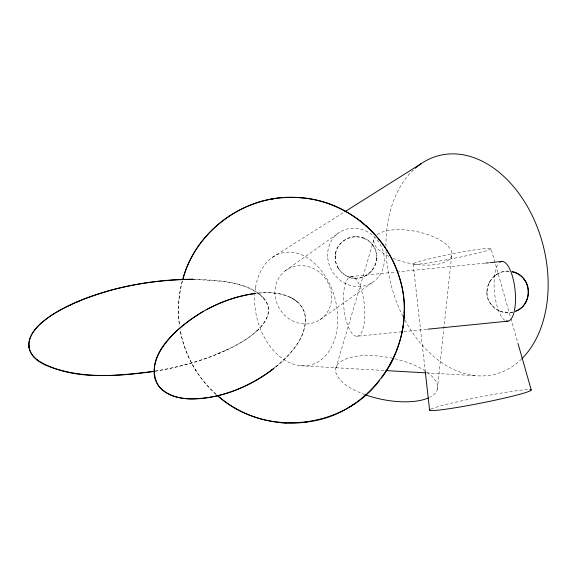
<?xml version="1.0" encoding="UTF-8"?>
<svg xmlns="http://www.w3.org/2000/svg" width="577" height="577" viewBox="0 0 577 577"><rect width="100%" height="100%" fill="white"/><g stroke="black" fill="none" stroke-linecap="round" stroke-linejoin="round"><path stroke-width="0.43" stroke-dasharray="2.88 2.16" d="M372.417 244.792C362.385 230.086 336.737 236.988 335.381 254.731C333.427 266.639 343.82 278.417 355.814 278.172M338.194 268.139C360.474 298.821 397.127 253.274 363.02 237.883M338.346 268.399C335.655 264.1 334.61 258.806 335.511 253.815M376.702 258.496C376.976 253.339 375.252 248.117 371.949 244.158M491.532 305.002C479.819 291.94 492.087 269.077 509.318 271.284M513.068 312.056C500.346 315.915 486.209 304.88 486.952 291.587M486.952 291.839L487.565 286.957L489.094 282.831M376.716 258.171C376.536 268.81 367.073 278.179 356.413 278.136M335.215 256.765L335.266 256.188M335.324 255.431L335.381 254.731M437.323 389.223L451.892 253.671M335.569 253.519C337.17 244.172 345.897 236.736 355.389 236.649M335.446 254.197L335.648 253.101M182.231 281.172C178.401 295.712 177.406 311.032 179.534 325.926M182.419 280.862C178.416 295.489 177.528 310.989 179.57 326.005M335.864 368.184L373.975 239.304M488.827 283.35L489.75 281.554M489.484 282.11C493.198 274.991 501.391 270.57 509.376 271.32M339.911 244.23L340.812 243.198M371.112 271.616L372.021 270.584M225.297 350.484C237.183 345.075 249.069 338.778 258.28 329.366M256.779 331.032C263.552 324.786 270.62 315.403 267.944 305.579C256.476 279.823 217.839 281.446 194.16 279.29M275.323 367.16C291.205 354.3 310.065 334.191 304.295 311.941C297.285 293.606 273.693 291.32 256.852 293.224M276.383 366.583C291.19 353.917 307.577 336.355 305.139 315.273C300.747 294.926 275.121 290.945 257.623 293.239M275.554 366.958L279.448 363.863M285.283 270.786L339.283 232.466M319.939 319.745A30.004 27.494 54.6 0 0 314.782 269.207A30.004 27.494 54.6 0 0 275.056 295.467A30.004 27.494 54.6 0 0 319.939 319.745L373.939 281.432M494.662 275.835L496.985 274.205M272.286 257.4L344.332 212.026M155.227 371.191C177.608 367.419 199.765 361.591 220.609 352.525M217.442 353.932L228.276 349.157M512.866 312.114L506.101 312.698L500.007 311.277L501.29 311.746M154.924 371.199C186.335 365.818 217.817 356.997 245.059 340.041C254.486 333.549 264.699 325.817 268.009 314.299C269.452 308.5 267.728 302.023 263.458 297.797M350.982 276.563L396.103 272.048M396.716 271.983L485.776 263.069M356.983 336.268A30.004 10.343 84.3 0 0 361.642 290.895A30.004 10.343 84.3 0 0 343.748 292.034A30.004 10.343 84.3 0 0 356.983 336.268L427.218 329.236M356.11 236.642L363.633 238.106M194.038 279.29C217.854 280.292 245.557 280.898 263.92 298.237M300.646 365.739L385.292 370.564M426.417 372.886L476.479 375.75M362.349 237.645L362.976 237.868M348.292 276.708L349.583 277.169M499.35 310.996L494.756 308.219L491.287 304.699M297.054 301.511L290.303 297.249M216.332 394.502C197.399 377.733 184.308 354.408 180.103 329.445M215.82 394.192C197.146 377.394 184.279 354.256 180.089 329.467M259.982 294.501L260.602 295.092M372.836 245.355L373.232 245.889M193.05 365.796L193.793 367.044M195.214 369.403L196.057 370.823M491.041 248.687A39.698 2.366 -11.2 0 1 432.526 262.261A39.698 2.366 -11.2 0 1 432.7 258.049A39.698 2.366 -11.2 0 1 491.041 248.687L510.674 317.725M510.912 318.518L517.857 342.976M413.139 263.956L425.09 370.016M365.032 394.654A51.815 21.219 11.3 0 1 341.259 361.325A51.815 21.219 11.3 0 1 411.61 364.015A51.815 21.219 11.3 0 1 430.038 397.135M377.308 234.651A39.698 16.257 11.3 0 1 430.226 235.466A39.698 16.257 11.3 0 1 447.211 260.912A39.698 16.257 11.3 0 1 393.161 258.409M388.747 256.412A39.698 16.257 11.3 0 1 374.668 237.573M430.976 409.043A51.815 3.087 -11.2 0 1 481.052 396.788A51.815 3.087 -11.2 0 1 530.162 389.634M521.601 358.981A112.89 78.537 75.5 0 1 404.621 319.6M402.977 316.441A112.89 78.537 75.5 0 1 386.063 251.421M385.941 246.415A112.89 78.537 75.5 0 1 413.298 170.042M504.767 320.271A30.004 10.35 84.3 0 1 494.532 292.799A30.004 10.35 84.3 0 1 498.759 263.249M255.496 287.627A57.815 40.224 75.5 0 0 309.048 365.335A57.815 40.224 75.5 0 0 323.885 274.039A57.815 40.224 75.5 0 0 255.496 287.627M327.765 258.07A30.004 27.494 54.6 0 0 372.641 282.348A30.004 27.494 54.6 0 0 367.484 231.803A30.004 27.494 54.6 0 0 327.765 258.07"/><path stroke-width="0.87" d="M515.6 311.205C528.092 306.567 532.665 289.077 523.894 278.979M381.433 378.144C394.971 360.279 402.984 338.259 403.994 315.864M404.116 312.922C406.958 254.883 358.122 200.991 300.191 197.723C248.132 192.682 195.949 228.867 182.721 279.549M403.936 317.538L404.16 311.457M401.852 333.03L402.248 330.801M402.616 328.688L402.984 326.64M183.068 278.46C195.985 232.127 241.229 197.615 289.351 197.457C338.403 195.899 385.609 230.23 399.255 277.364C420.568 340.062 374.365 413.118 309.135 421.679M389.864 365.277L391.336 362.435M391.87 361.382L393.283 358.656M525.669 302.427L525.943 301.894M526.332 301.151L526.585 300.653M379.644 380.322C342.514 429.973 263.4 437.366 217.637 395.62M255.964 293.419C226.112 297.314 197.738 311.299 175.704 331.732C163.854 343.596 151.311 359.889 154.694 377.719C159.367 395.029 180.615 400.092 196.389 398.671C223.66 397.438 250.086 386.085 271.825 369.929M270.599 370.91L274.645 367.7M273.534 368.746C252.409 384.931 226.934 396.103 200.32 398.606C185.628 399.753 167.467 398.195 158.091 385.205C142.036 354.213 180.868 325.111 203.53 311.241M350.152 406.554L355.23 403.287M344.923 211.694L421.289 163.579M206.148 309.806C221.373 301.569 237.984 295.64 255.2 293.455M193.331 279.29C165.707 279.145 138.119 283.04 111.448 290.137C86.463 297.393 60.881 306.272 40.837 323.423C34.483 329.424 27.508 337.797 29.124 347.231M515.679 311.169C534.302 304.634 531.28 274.796 512.109 271.695M75.991 302.485L79.143 301.086M68.403 305.846L71.368 304.533M154.037 371.357C115.761 375.959 71.865 381.44 37.375 360.192C32.348 356.341 28.403 350.383 28.857 343.842C30.119 330.592 42.236 321.692 52.291 314.66C94.412 289.38 144.589 279.989 193.201 279.282M154.405 371.328C118.198 376.492 79.237 379.298 44.775 364.808C37.786 361.152 29.881 355.41 29.066 346.849M271.277 199.159L273.469 198.82M275.207 198.56L277.393 198.228M217.118 395.303C241.453 416.724 275.337 426.778 307.397 421.938M305.211 422.277L311.328 421.347M485.776 263.069L488.467 262.802M489.981 262.65L501.925 261.453M427.831 329.178L507.926 321.158M385.991 370.585L425.725 372.865M280.184 422.588L286.271 422.999M512.145 271.731C516.869 272.719 521.175 275.481 524.14 279.282M514.129 272.236L515.42 272.705M359.413 220.255L363.856 224.056M365.392 225.355L369.424 228.809M33.437 356.456L33.899 356.896M36.755 359.601L37.375 360.192M518.023 343.524L531.266 390.11M29.16 347.412L29.29 348.191M425.191 370.881L429.591 410.038M28.944 345.118L28.958 345.717M428.783 397.755A51.815 21.219 11.3 0 1 365.436 394.798M530.162 389.634A51.815 3.087 -11.2 0 1 482.055 402.883A51.815 3.087 -11.2 0 1 430.125 409.482M415.188 168.318A112.89 78.537 75.5 0 1 528.063 207.648A112.89 78.537 75.5 0 1 522.019 358.569M499.79 262.283A30.004 10.35 84.3 0 1 515.009 289.589A30.004 10.35 84.3 0 1 506.144 320.978"/></g></svg>
